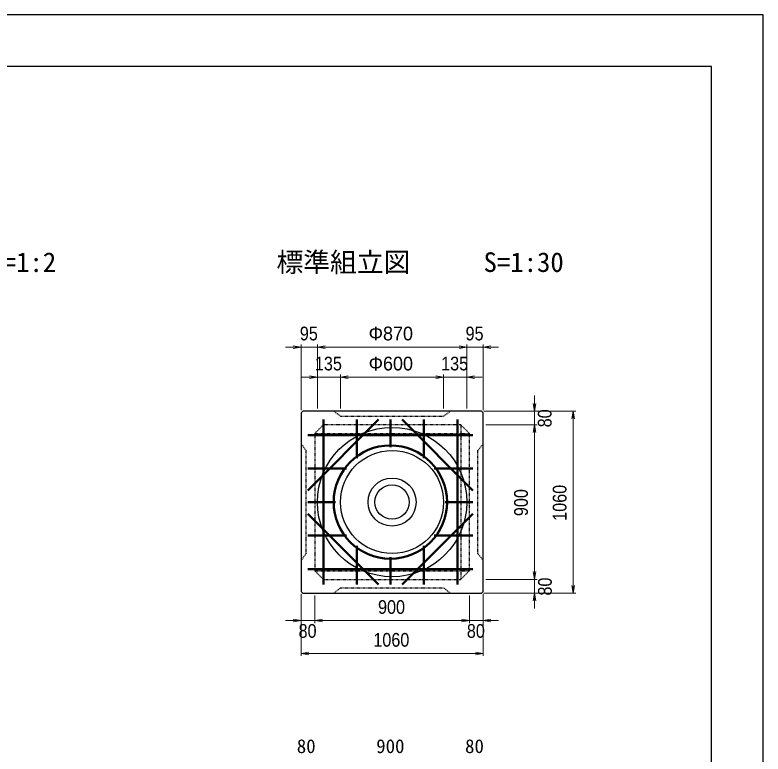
# Model space of a CAD drawing. Units: millimetres, scale not verified. Extents: x -210 to 210, y -148 to 148.
# Drawn here: x 64.8 to 210, y 5 to 148.5 of the extents above; entities that cross this region are included whole.
import ezdxf
from ezdxf.enums import TextEntityAlignment as Align

# ---------------------------------------------------------------- set-up
doc = ezdxf.new("R2010")
doc.units = ezdxf.units.MM
doc.linetypes.add('USER2', pattern=[4.7625, 3.175, -1.5875])
doc.layers.add('0-0', color=7, linetype='Continuous')
for name, color, linetype, lineweight in [('0-1_0', 9, 'Continuous', 25), ('0-2_dims', 2, 'Continuous', 13), ('0-5_pen3実線', 7, 'Continuous', 25), ('0-6_pen4実線', 6, 'Continuous', 25), ('0-8_pen2破線', 3, 'USER2', 25), ('0-9_鉄筋１', 7, 'Continuous', 50), ('0-A_鉄筋２', 7, 'Continuous', 50)]:
    doc.layers.add(name, color=color, linetype=linetype, lineweight=lineweight)
doc.styles.add('ＭＳ ゴシック', font='')
doc.styles.add('ＭＳ Ｐゴシック', font='')
doc.styles.get('ＭＳ ゴシック').set_extended_font_data('MS Gothic')
doc.styles.get('ＭＳ Ｐゴシック').set_extended_font_data('MS PGothic')

# ---------------------------------------------------------------- blocks, each defined once
blk = doc.blocks.new('部分図 1')
at = {"layer": '0-1_0'}
blk.add_lwpolyline([(0, 0), (12600, 0), (12600, 8910), (0, 8910)], close=True, dxfattribs=at)
at = {"layer": '0-2_dims'}
for p, q in [((9910, 6975.65), (9820, 6975.65)), ((9910, 6608), (9910, 6990.65)), ((10005, 6975.65), (9910, 6975.65)), ((10005, 6618), (10005, 6990.65)), ((10005, 6618), (10005, 6990.65)), ((10005, 6975.65), (10095, 6975.65)), ((10875, 6975.65), (10005, 6975.65)), ((10875, 6975.65), (10785, 6975.65)), ((10875, 6618), (10875, 6990.65)), ((10875, 6618), (10875, 6990.65)), ((10875, 6975.65), (10970, 6975.65)), ((10970, 6608), (10970, 6990.65)), ((10970, 6975.65), (11060, 6975.65)), ((10005, 6800.65), (9915, 6800.65)), ((10005, 6618), (10005, 6815.65)), ((10140, 6800.65), (10005, 6800.65)), ((10140, 6618), (10140, 6815.65)), ((10140, 6618), (10140, 6815.65)), ((10140, 6800.65), (10230, 6800.65)), ((10140, 6800.65), (10740, 6800.65)), ((10740, 6800.65), (10650, 6800.65)), ((10740, 6618), (10740, 6815.65)), ((10740, 6618), (10740, 6815.65)), ((10740, 6800.65), (10875, 6800.65)), ((10875, 6618), (10875, 6815.65)), ((10875, 6800.65), (10965, 6800.65)), ((11268.74, 6603), (11268.74, 6693)), ((10975, 6603), (11283.74, 6603)), ((10975, 6603), (11509.69, 6603)), ((11268.74, 6523), (11268.74, 6603)), ((11494.69, 5543), (11494.69, 6603)), ((10985, 6523), (11283.74, 6523)), ((10985, 6523), (11284.69, 6523)), ((11268.74, 6523), (11268.74, 6433)), ((11269.69, 6523), (11269.69, 5623)), ((11269.69, 5623), (11269.69, 5713)), ((10985, 5623), (11284.69, 5623)), ((10985, 5623), (11284.69, 5623)), ((11269.69, 5623), (11269.69, 5543)), ((9910, 5538), (9910, 5367.67)), ((9910, 5538), (9910, 5176.65)), ((10970, 5538), (10970, 5367.67)), ((10970, 5538), (10970, 5176.65)), ((10975, 5543), (11284.69, 5543)), ((10975, 5543), (11509.69, 5543)), ((11269.69, 5543), (11269.69, 5453)), ((9990, 5528), (9990, 5367.67)), ((9990, 5528), (9990, 5367.67)), ((10890, 5528), (10890, 5367.67)), ((10890, 5528), (10890, 5367.67)), ((9910, 5382.67), (9820, 5382.67)), ((9990, 5382.67), (9910, 5382.67)), ((9990, 5382.67), (10080, 5382.67)), ((9990, 5382.67), (10890, 5382.67)), ((10890, 5382.67), (10800, 5382.67)), ((10890, 5382.67), (10970, 5382.67)), ((10970, 5382.67), (11060, 5382.67)), ((9910, 5191.65), (10970, 5191.65))]:
    blk.add_line(p, q, dxfattribs=at)
for points in [[(9865, 6968.15), (9910, 6975.65), (9865, 6983.15)], [(10050, 6983.15), (10005, 6975.65), (10050, 6968.15)], [(10050, 6983.15), (10005, 6975.65), (10050, 6968.15)], [(10830, 6968.15), (10875, 6975.65), (10830, 6983.15)], [(10830, 6968.15), (10875, 6975.65), (10830, 6983.15)], [(11015, 6983.15), (10970, 6975.65), (11015, 6968.15)], [(9960, 6793.15), (10005, 6800.65), (9960, 6808.15)], [(10185, 6808.15), (10140, 6800.65), (10185, 6793.15)], [(10185, 6808.15), (10140, 6800.65), (10185, 6793.15)], [(10695, 6793.15), (10740, 6800.65), (10695, 6808.15)], [(10695, 6793.15), (10740, 6800.65), (10695, 6808.15)], [(10920, 6808.15), (10875, 6800.65), (10920, 6793.15)], [(11261.24, 6648), (11268.74, 6603), (11276.24, 6648)], [(11502.19, 6558), (11494.69, 6603), (11487.19, 6558)], [(11276.24, 6478), (11268.74, 6523), (11261.24, 6478)], [(11277.19, 6478), (11269.69, 6523), (11262.19, 6478)], [(11262.19, 5668), (11269.69, 5623), (11277.19, 5668)], [(11262.19, 5668), (11269.69, 5623), (11277.19, 5668)], [(11487.19, 5588), (11494.69, 5543), (11502.19, 5588)], [(11277.19, 5498), (11269.69, 5543), (11262.19, 5498)], [(9865, 5375.17), (9910, 5382.67), (9865, 5390.17)], [(10035, 5390.17), (9990, 5382.67), (10035, 5375.17)], [(10035, 5390.17), (9990, 5382.67), (10035, 5375.17)], [(10845, 5375.17), (10890, 5382.67), (10845, 5390.17)], [(10845, 5375.17), (10890, 5382.67), (10845, 5390.17)], [(11015, 5390.17), (10970, 5382.67), (11015, 5375.17)], [(9955, 5199.15), (9910, 5191.65), (9955, 5184.15)], [(10925, 5184.15), (10970, 5191.65), (10925, 5199.15)]]:
    blk.add_lwpolyline(points, dxfattribs=at)
at = {"layer": '0-5_pen3実線'}
for p, q in [((9920, 6603), (9910, 6593)), ((9910, 6593), (9910, 5553)), ((10960, 6603), (9920, 6603)), ((10960, 6603), (10970, 6593)), ((10970, 5553), (10970, 6593)), ((9910, 5553), (9920, 5543)), ((9920, 5543), (10960, 5543)), ((10970, 5553), (10960, 5543))]:
    blk.add_line(p, q, dxfattribs=at)
for radius in [435, 300, 140, 100]:
    blk.add_circle((10440, 6073), radius, dxfattribs=at)
at = {"layer": '0-6_pen4実線'}
blk.add_lwpolyline([(300, 300), (12300, 300), (12300, 8610), (300, 8610)], close=True, dxfattribs=at)
at = {"layer": '0-8_pen2破線'}
for p, q in [((10140, 6573), (10100, 6603)), ((9990, 6473), (10040, 6523)), ((10840, 6523), (10040, 6523)), ((10040, 6523), (10040, 5623)), ((10840, 6523), (10890, 6473)), ((10840, 6523), (10840, 5623)), ((9990, 6473), (9990, 5673)), ((9990, 6473), (10890, 6473)), ((10890, 5673), (10890, 6473)), ((10940, 6373), (10970, 6413)), ((10940, 5773), (10940, 6373)), ((9940, 5773), (9910, 5733)), ((10940, 5773), (10970, 5733)), ((10040, 5623), (9990, 5673)), ((9990, 5673), (10890, 5673)), ((10890, 5673), (10840, 5623)), ((10040, 5623), (10840, 5623)), ((10140, 5573), (10100, 5543)), ((10140, 5573), (10740, 5573)), ((10740, 5573), (10780, 5543))]:
    blk.add_line(p, q, dxfattribs=at)
for points in [[(10140, 6573), (10740, 6573), (10780, 6603)], [(9940, 5773), (9940, 6373), (9910, 6413)]]:
    blk.add_lwpolyline(points, dxfattribs=at)
at = {"layer": '0-9_鉄筋１'}
for p, q in [((9950, 6141.21), (10361.79, 6553)), ((10910, 6141.21), (10498.21, 6553)), ((10040, 6513), (10040, 5633)), ((10235, 6328), (10235, 6513)), ((10430, 6513), (10430, 6393)), ((10625, 6328), (10625, 6513)), ((10820, 6513), (10820, 5633)), ((9990, 6463), (10870, 6463)), ((9990, 6268), (10175, 6268)), ((10870, 6268), (10685, 6268)), ((9990, 6073), (10110, 6073)), ((10750, 6073), (10880, 6073)), ((10870, 6073), (10750, 6073)), ((9950, 6004.79), (10361.79, 5593)), ((10910, 6004.79), (10498.21, 5593)), ((9990, 5878), (10175, 5878)), ((10870, 5878), (10685, 5878)), ((10235, 5818), (10235, 5633)), ((10625, 5818), (10625, 5633)), ((10430, 5753), (10430, 5633)), ((9990, 5683), (10870, 5683))]:
    blk.add_line(p, q, dxfattribs=at)
blk.add_circle((10430, 6073), 330, dxfattribs=at)
at = {"layer": '0-A_鉄筋２'}
for p, q in [((10040, 6513), (10040, 6553)), ((10235, 6513), (10235, 6553)), ((10430, 6513), (10430, 6553)), ((10625, 6513), (10625, 6553)), ((10820, 6513), (10820, 6553)), ((9990, 6463), (9950, 6463)), ((10870, 6463), (10910, 6463)), ((10870, 6463), (10910, 6463)), ((9990, 6268), (9950, 6268)), ((10870, 6268), (10910, 6268)), ((9990, 6073), (9950, 6073)), ((10870, 6073), (10910, 6073)), ((9990, 5878), (9950, 5878)), ((10870, 5878), (10910, 5878)), ((9990, 5683), (9950, 5683)), ((10870, 5683), (10910, 5683)), ((10870, 5683), (10910, 5683)), ((10040, 5633), (10040, 5593)), ((10235, 5633), (10235, 5593)), ((10430, 5633), (10430, 5593)), ((10625, 5633), (10625, 5593)), ((10820, 5633), (10820, 5593))]:
    blk.add_line(p, q, dxfattribs=at)
at = {"layer": '0-2_dims', "color": 7, "style": 'ＭＳ Ｐゴシック', "width": 0.9}
for s, p in [('95', (9902.95, 6990.65)), ('95', (10867.95, 6990.65)), ('135', (9990.68, 6815.65)), ('135', (10725.68, 6815.65)), ('900', (10358.18, 5397.67)), ('80', (9895.45, 5258.58)), ('80', (10875.45, 5258.58)), ('1060', (10330.91, 5206.65))]:
    blk.add_text(s, height=79.98, dxfattribs=at).set_placement(p, align=Align.BOTTOM_LEFT)
at = {"layer": '0-2_dims', "color": 7}
for s, height, style, p in [('Φ870', 79.98, 'ＭＳ Ｐゴシック', (10303.64, 6990.65)), ('Φ600', 79.98, 'ＭＳ Ｐゴシック', (10303.64, 6815.65)), ('80', 80.65, 'ＭＳ ゴシック', (9885.14, 4586.8)), ('900', 80.65, 'ＭＳ ゴシック', (10347.64, 4586.8)), ('80', 80.65, 'ＭＳ ゴシック', (10865, 4586.8))]:
    blk.add_text(s, height=height, dxfattribs=dict(at, style=style)).set_placement(p, align=Align.BOTTOM_LEFT)
at = {"layer": '0-2_dims', "color": 7, "style": 'ＭＳ Ｐゴシック', "width": 0.9}
for s, p in [('80', (11392.83, 6508.45)), ('900', (11254.69, 5991.18)), ('1060', (11479.69, 5963.91)), ('80', (11393.78, 5528.45))]:
    blk.add_text(s, height=79.98, rotation=90, dxfattribs=at).set_placement(p, align=Align.BOTTOM_LEFT)
at = {"layer": '0-5_pen3実線', "style": 'ＭＳ ゴシック'}
for s, height, p in [('\u3000標準組立図\u3000', 114.3, (9611, 7378.73)), ('S=1:2', 114.3, (8095.44, 7378.76)), ('S=1:30', 114.4, (10972.65, 7378.73))]:
    blk.add_text(s, height=height, dxfattribs=at).set_placement(p, align=Align.BOTTOM_LEFT)

msp = doc.modelspace()

# ---------------------------------------------------------------- block references
at = {"layer": '0-0', "xscale": 0.0333333, "yscale": 0.0333333}
msp.add_blockref('部分図 1', (-210, -148.5), dxfattribs=at)

doc.saveas('drawing.dxf')
